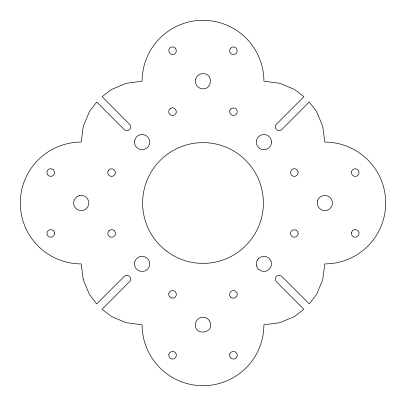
<?xml version="1.0" encoding="UTF-8"?>
<svg xmlns="http://www.w3.org/2000/svg" width="406" height="406" viewBox="0 0 406 406"><rect width="100%" height="100%" fill="white"/><g stroke="black" fill="none" stroke-linecap="round" stroke-linejoin="round"><path stroke-width="0.61" d="M54.556 233.45C54.683 236.703 50.268 238.535 48.055 236.14A3.832 3.832 0 0 1 46.944 233.45L47.456 231.547L48.847 230.156A3.806 3.806 0 0 1 52.653 230.156L53.44 230.755M257.313 260.094L258.52 258.515M170.647 108.356C174.788 105.748 178.782 112.66 174.453 114.944A3.791 3.791 0 0 1 170.647 114.944A3.821 3.821 0 0 1 168.871 112.635L168.744 111.65A3.791 3.791 0 0 1 170.657 108.387M79.231 195.646C76.653 196.382 74.582 198.453 73.846 201.026A7.592 7.592 0 0 0 79.241 210.354L81.2 210.612A7.592 7.592 0 0 0 86.579 208.385C88.447 206.456 89.203 203.629 88.554 201.026A7.592 7.592 0 0 0 79.241 195.682M230.76 297.04L231.547 297.649A3.796 3.796 0 0 0 234.435 298.024L235.358 297.644L236.749 296.253A3.806 3.806 0 0 0 234.435 290.676C232.115 290.006 229.608 291.944 229.644 294.35A3.806 3.806 0 0 0 230.755 297.04M258.515 269.279L257.308 267.706L256.546 265.869M53.44 169.855L54.424 171.565L54.424 173.535A3.796 3.796 0 0 1 48.075 175.245A3.827 3.827 0 0 1 48.065 169.84A3.827 3.827 0 0 1 53.47 169.835M175.24 48.06L176.224 49.765L176.224 51.735A3.816 3.816 0 0 1 174.453 54.049C169.703 56.941 166.161 48.385 171.565 47.076A3.816 3.816 0 0 1 175.24 48.045M114.34 230.755L114.944 231.547A3.796 3.796 0 0 1 114.944 235.353C113.614 237.835 109.686 237.83 108.351 235.353A3.821 3.821 0 0 1 107.844 233.45A3.796 3.796 0 0 1 108.975 230.76M270.492 260.094L271.254 261.926L271.512 263.9A7.577 7.577 0 0 1 258.571 269.264M83.276 279.663L89.361 294.35L96.699 303.916L124.18 276.435C126.109 274.38 129.91 275.4 130.549 278.14A3.791 3.791 0 0 1 130.169 281.023L102.084 309.296L111.65 316.639L126.337 322.724L142.1 324.8A60.9 60.9 0 0 0 203 385.7A60.9 60.9 0 0 0 263.9 324.8L279.663 322.724L294.35 316.639L303.916 309.296L276.435 281.815L275.446 280.11L275.446 278.14A3.816 3.816 0 0 1 277.222 275.826C278.683 274.994 280.622 275.248 281.815 276.435L309.301 303.916L316.639 294.35L322.729 279.663L324.8 263.9A60.9 60.9 0 0 0 385.7 203A60.9 60.9 0 0 0 324.8 142.1L322.729 126.337L316.639 111.65L309.25 102.018L281.815 129.565C278.491 133.153 272.847 127.509 276.435 124.185L303.916 96.699L294.35 89.361L279.663 83.276L263.9 81.2A60.9 60.9 0 0 0 203 20.3A60.9 60.9 0 0 0 142.1 81.2L126.337 83.276L111.65 89.361L102.15 96.653L130.169 124.972A3.801 3.801 0 0 1 127.86 130.549L125.89 130.549L124.18 129.565L96.75 102.018L89.361 111.65L83.276 126.337L81.2 142.1A60.9 60.9 0 0 0 20.3 203A60.9 60.9 0 0 0 81.2 263.9L83.276 279.663M209.592 320.994C215.992 333.808 192.784 336.868 195.646 322.831A7.592 7.592 0 0 1 199.194 318.208L201.031 317.446L203 317.187L204.969 317.446A7.592 7.592 0 0 1 209.552 320.984M256.617 265.884A7.577 7.577 0 0 1 257.379 260.109M258.576 258.551A7.577 7.577 0 0 1 270.503 260.129M230.765 48.065A3.801 3.801 0 0 1 234.435 47.081C238.099 47.867 238.089 53.633 234.435 54.429A3.801 3.801 0 0 1 230.76 53.44A3.842 3.842 0 0 1 230.755 48.03M53.485 230.735A3.832 3.832 0 0 1 54.602 233.44M108.97 230.74A3.821 3.821 0 0 1 114.355 230.74M298.156 172.55L297.649 174.453A3.791 3.791 0 0 1 295.335 176.224A3.811 3.811 0 0 1 291.66 175.24C289.925 173.565 290.336 170.418 292.447 169.256A3.791 3.791 0 0 1 294.36 168.769A3.811 3.811 0 0 1 297.649 170.637L298.156 172.55M298.156 233.45C298.288 236.703 293.868 238.535 291.655 236.145A3.837 3.837 0 0 1 290.544 233.45C290.356 228.558 298.344 228.563 298.156 233.45M351.576 171.565C351.149 173.195 351.895 174.996 353.347 175.844A3.811 3.811 0 0 0 357.153 175.849L358.549 174.453L359.056 172.55A3.806 3.806 0 0 0 352.56 169.855L351.576 171.565M351.576 232.465L351.576 234.435A3.806 3.806 0 0 0 354.255 237.129L356.24 237.129L357.153 236.744A3.806 3.806 0 0 0 358.549 231.547A3.806 3.806 0 0 0 353.347 230.151A3.796 3.796 0 0 0 351.956 231.547L351.576 232.465M134.746 140.131L134.487 142.1L134.746 144.069A7.602 7.602 0 0 0 140.141 149.449L142.1 149.712L144.069 149.454A7.602 7.602 0 0 0 149.454 144.069L149.712 142.1A7.602 7.602 0 0 0 142.1 134.503L140.131 134.746A7.602 7.602 0 0 0 135.518 138.314L134.746 140.131M134.746 261.926L134.487 263.9A7.602 7.602 0 0 0 147.49 269.269L148.692 267.706L149.454 265.869A7.602 7.602 0 0 0 148.692 260.094L147.485 258.515A7.602 7.602 0 0 0 136.736 258.52L135.508 260.094L134.746 261.926M195.646 79.231L195.387 81.2L195.646 83.169L196.408 85.006A7.618 7.618 0 0 0 201.031 88.554C211.896 91.386 214.231 73.664 203 73.587A7.618 7.618 0 0 0 197.615 75.81L196.408 77.394L195.646 79.231M168.871 293.365L168.744 294.35A3.781 3.781 0 0 0 169.86 297.04L171.565 298.024L173.535 298.024A3.811 3.811 0 0 0 176.224 295.335C177.194 292.229 173.398 289.316 170.647 291.056A3.811 3.811 0 0 0 168.86 293.35M168.871 354.26L168.871 356.235L169.86 357.94A3.796 3.796 0 0 0 172.55 359.056C174.961 359.102 176.894 356.58 176.224 354.26A3.821 3.821 0 0 0 174.453 351.951A3.796 3.796 0 0 0 171.565 351.596L169.86 352.56L168.871 354.26M271.512 142.1L271.254 144.069A7.628 7.628 0 0 1 267.706 148.692L265.869 149.454L263.9 149.712L261.931 149.454A7.628 7.628 0 0 1 257.282 145.896C255.658 142.958 256.156 139.111 258.515 136.715A7.628 7.628 0 0 1 271.259 140.106L271.512 142.1M317.446 201.026C316.117 205.664 319.979 210.704 324.8 210.612A7.592 7.592 0 0 0 330.179 197.626C326.338 193.51 318.74 195.555 317.446 201.026M229.776 110.665C228.806 113.771 232.602 116.689 235.353 114.944A3.806 3.806 0 0 0 237.129 110.665C236.322 107.011 230.583 107.006 229.776 110.665M229.776 354.26C229.106 356.58 231.044 359.102 233.455 359.056A3.791 3.791 0 0 0 236.145 357.94L236.749 357.153A3.811 3.811 0 0 0 236.749 353.347L235.358 351.951L233.45 351.444A3.791 3.791 0 0 0 230.177 353.367L229.776 354.26M108.351 170.647L107.971 171.565A3.806 3.806 0 0 0 108.96 175.24C110.153 176.427 112.092 176.676 113.553 175.849A3.806 3.806 0 0 0 110.665 168.876L109.747 169.251L108.351 170.647M166.242 250.903A60.377 60.377 0 0 0 262.865 210.881A60.377 60.377 0 0 0 179.894 147.216A60.377 60.377 0 0 0 166.242 250.903"/></g></svg>
